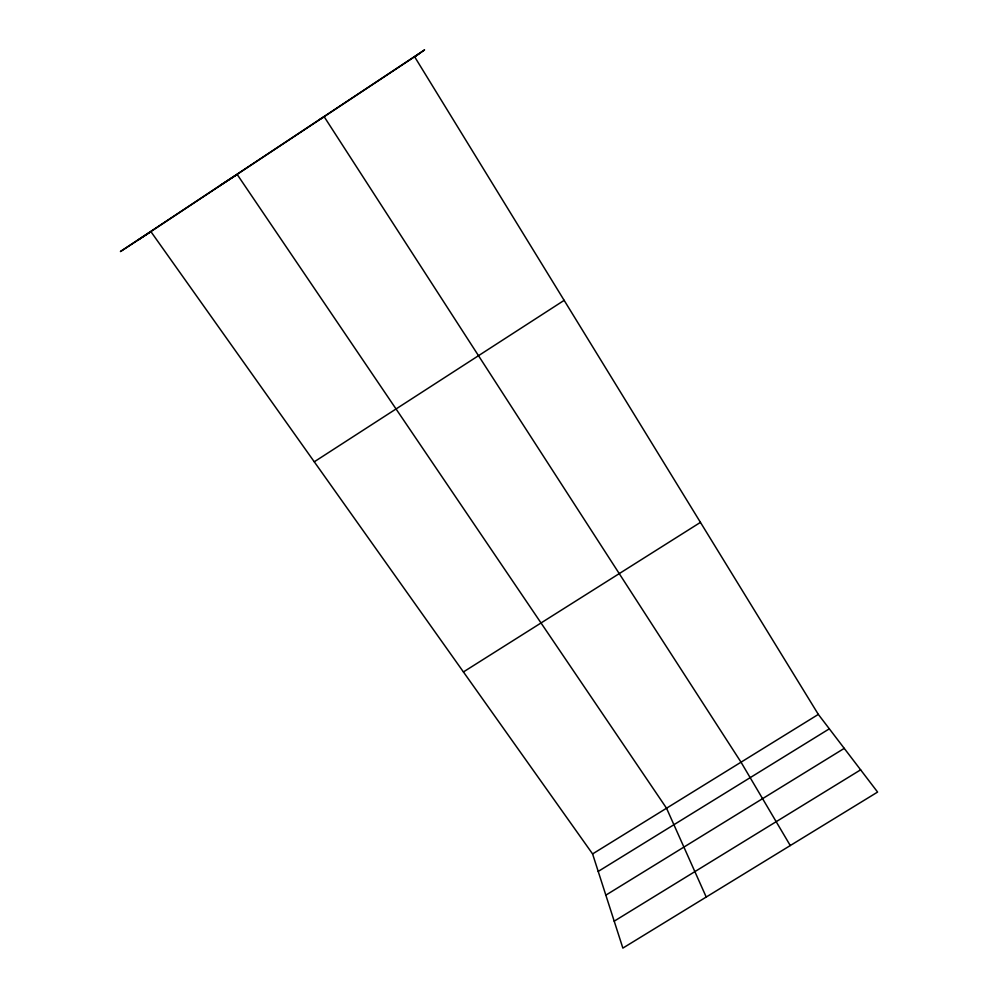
<?xml version="1.0" encoding="UTF-8"?>
<svg xmlns="http://www.w3.org/2000/svg" width="998" height="998" viewBox="0 0 998 998"><rect width="100%" height="100%" fill="white"/><g stroke="black" fill="none" stroke-linecap="round" stroke-linejoin="round"><path stroke-width="1.5" d="M137.749 240.256L418.935 53.842M314.27 461.8L564.157 300.348M219.772 185.69L237.187 174.475L666.539 808.23L706.222 897.04M463.421 671.941L700.446 522.378M592.587 853.926L818.335 714.406L877.591 792.063L622.864 948.1L592.587 853.926L150.923 231.661L120.409 251.558L424.574 49.9L414.657 56.824L818.335 714.406M598.214 871.429L829.338 728.814M605.836 895.156L844.258 748.363M614.207 921.166L860.625 769.832M320.121 119.149L324.213 116.791L741.027 762.185L790.279 845.555"/></g></svg>
